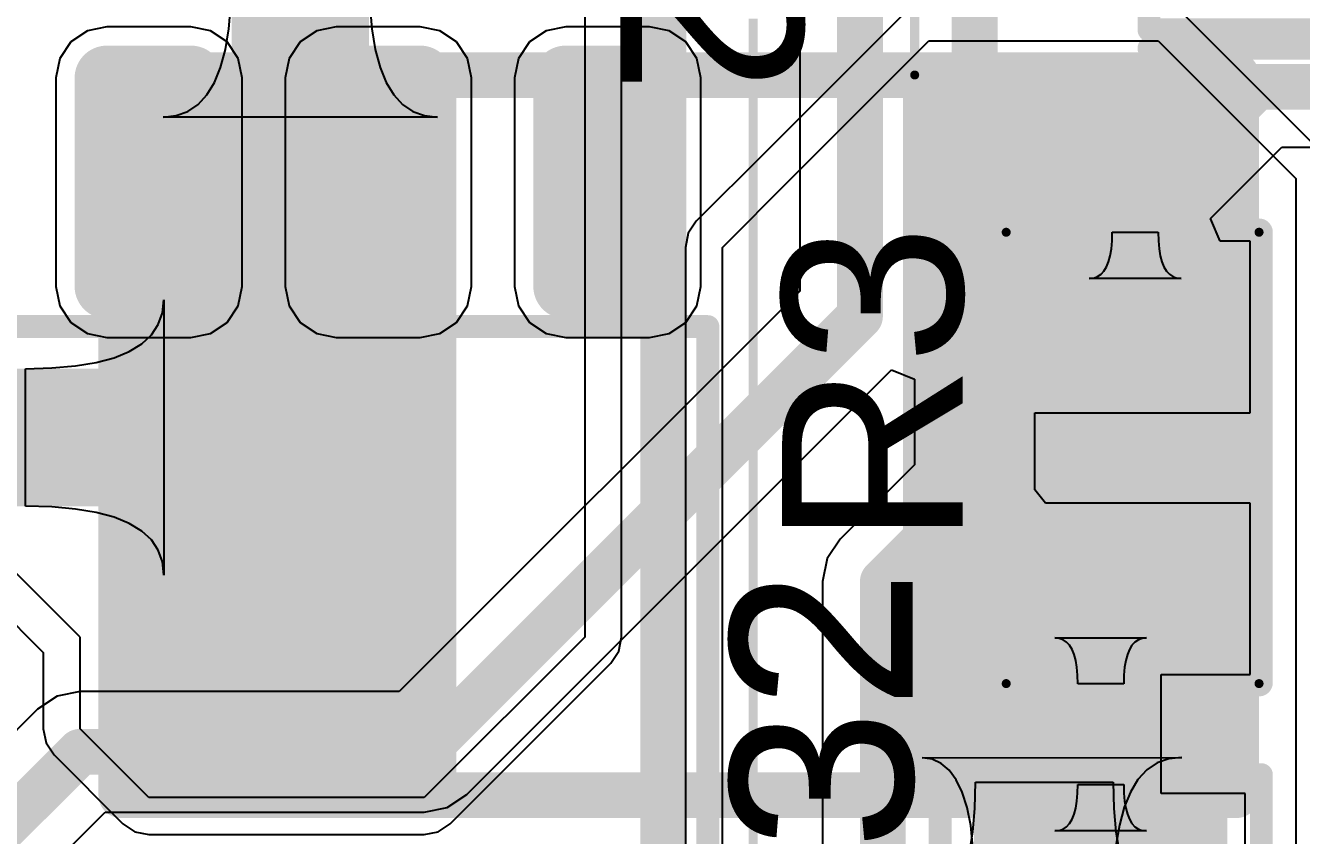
# Model space of a CAD drawing. Header units: inches. Extents: x 1.37 to 4.6, y 1.74 to 5.29.
# Drawn here: x 3.9881 to 4.2662, y 4.4117 to 4.5884 of the extents above; entities that cross this region are included whole.
import ezdxf

# ---------------------------------------------------------------- set-up
doc = ezdxf.new("R2010")
doc.units = ezdxf.units.IN
doc.header["$MEASUREMENT"] = 0
for name, color, linetype in [('BottomLayer', 5, 'Continuous'), ('BottomOverlay', 54, 'Continuous'), ('BottomPaste', 16, 'Continuous'), ('BottomSolder', 6, 'Continuous'), ('Mechanical13', 56, 'Continuous'), ('Mechanical15', 56, 'Continuous'), ('TopLayer', 1, 'Continuous'), ('TopOverlay', 2, 'Continuous'), ('TopPaste', 8, 'Continuous'), ('TopSolder', 216, 'Continuous')]:
    doc.layers.add(name, color=color, linetype=linetype)
doc.styles.add('Arial', font='', dxfattribs={"height": 0.2})
doc.styles.get('Arial').set_extended_font_data('Arial')

# ---------------------------------------------------------------- blocks, each defined once
blk = doc.blocks.new('SOT95P280X145_6N_24')
at = {"layer": 'TopLayer'}
h = blk.add_hatch(color=1, dxfattribs=at)
edge = h.paths.add_edge_path()
edge.add_arc((-0.07032, 0.04611), 0.0029, 90, 180)
edge.add_line((-0.07323, 0.04611), (-0.07323, 0.02869))
edge.add_arc((-0.07032, 0.02869), 0.0029, 180, 270)
edge.add_line((-0.07032, 0.02579), (-0.02849, 0.02579))
edge.add_arc((-0.02849, 0.02869), 0.0029, 270, 360)
edge.add_line((-0.02559, 0.02869), (-0.02559, 0.04611))
edge.add_arc((-0.02849, 0.04611), 0.0029, 0, 90)
edge.add_line((-0.02849, 0.04902), (-0.07032, 0.04902))
h = blk.add_hatch(color=1, dxfattribs=at)
edge = h.paths.add_edge_path()
edge.add_arc((0.02849, 0.04611), 0.0029, 90, 180)
edge.add_line((0.02559, 0.04611), (0.02559, 0.02869))
edge.add_arc((0.02849, 0.02869), 0.0029, 180, 270)
edge.add_line((0.02849, 0.02579), (0.07032, 0.02579))
edge.add_arc((0.07032, 0.02869), 0.0029, 270, 360)
edge.add_line((0.07323, 0.02869), (0.07323, 0.04611))
edge.add_arc((0.07032, 0.04611), 0.0029, 0, 90)
edge.add_line((0.07032, 0.04902), (0.02849, 0.04902))
h = blk.add_hatch(color=1, dxfattribs=at)
edge = h.paths.add_edge_path()
edge.add_arc((-0.07032, 0.00871), 0.0029, 90, 180)
edge.add_line((-0.07323, 0.00871), (-0.07323, -0.00871))
edge.add_arc((-0.07032, -0.00871), 0.0029, 180, 270)
edge.add_line((-0.07032, -0.01161), (-0.02849, -0.01161))
edge.add_arc((-0.02849, -0.00871), 0.0029, 270, 360)
edge.add_line((-0.02559, -0.00871), (-0.02559, 0.00871))
edge.add_arc((-0.02849, 0.00871), 0.0029, 0, 90)
edge.add_line((-0.02849, 0.01161), (-0.07032, 0.01161))
h = blk.add_hatch(color=1, dxfattribs=at)
edge = h.paths.add_edge_path()
edge.add_arc((0.02849, 0.00871), 0.0029, 90, 180)
edge.add_line((0.02559, 0.00871), (0.02559, -0.00871))
edge.add_arc((0.02849, -0.00871), 0.0029, 180, 270)
edge.add_line((0.02849, -0.01161), (0.07032, -0.01161))
edge.add_arc((0.07032, -0.00871), 0.0029, 270, 360)
edge.add_line((0.07323, -0.00871), (0.07323, 0.00871))
edge.add_arc((0.07032, 0.00871), 0.0029, 0, 90)
edge.add_line((0.07032, 0.01161), (0.02849, 0.01161))
h = blk.add_hatch(color=1, dxfattribs=at)
edge = h.paths.add_edge_path()
edge.add_arc((-0.07032, -0.02869), 0.0029, 90, 180)
edge.add_line((-0.07323, -0.02869), (-0.07323, -0.04611))
edge.add_arc((-0.07032, -0.04611), 0.0029, 180, 270)
edge.add_line((-0.07032, -0.04902), (-0.02849, -0.04902))
edge.add_arc((-0.02849, -0.04611), 0.0029, 270, 360)
edge.add_line((-0.02559, -0.04611), (-0.02559, -0.02869))
edge.add_arc((-0.02849, -0.02869), 0.0029, 0, 90)
edge.add_line((-0.02849, -0.02579), (-0.07032, -0.02579))
h = blk.add_hatch(color=1, dxfattribs=at)
edge = h.paths.add_edge_path()
edge.add_arc((0.02849, -0.02869), 0.0029, 90, 180)
edge.add_line((0.02559, -0.02869), (0.02559, -0.04611))
edge.add_arc((0.02849, -0.04611), 0.0029, 180, 270)
edge.add_line((0.02849, -0.04902), (0.07032, -0.04902))
edge.add_arc((0.07032, -0.04611), 0.0029, 270, 360)
edge.add_line((0.07323, -0.04611), (0.07323, -0.02869))
edge.add_arc((0.07032, -0.02869), 0.0029, 0, 90)
edge.add_line((0.07032, -0.02579), (0.02849, -0.02579))
at = {"layer": 'TopPaste'}
h = blk.add_hatch(color=8, dxfattribs=at)
edge = h.paths.add_edge_path()
edge.add_arc((-0.07032, 0.04611), 0.0029, 90, 180)
edge.add_line((-0.07323, 0.04611), (-0.07323, 0.02869))
edge.add_arc((-0.07032, 0.02869), 0.0029, 180, 270)
edge.add_line((-0.07032, 0.02579), (-0.02849, 0.02579))
edge.add_arc((-0.02849, 0.02869), 0.0029, 270, 360)
edge.add_line((-0.02559, 0.02869), (-0.02559, 0.04611))
edge.add_arc((-0.02849, 0.04611), 0.0029, 0, 90)
edge.add_line((-0.02849, 0.04902), (-0.07032, 0.04902))
h = blk.add_hatch(color=8, dxfattribs=at)
edge = h.paths.add_edge_path()
edge.add_arc((0.02849, 0.04611), 0.0029, 90, 180)
edge.add_line((0.02559, 0.04611), (0.02559, 0.02869))
edge.add_arc((0.02849, 0.02869), 0.0029, 180, 270)
edge.add_line((0.02849, 0.02579), (0.07032, 0.02579))
edge.add_arc((0.07032, 0.02869), 0.0029, 270, 360)
edge.add_line((0.07323, 0.02869), (0.07323, 0.04611))
edge.add_arc((0.07032, 0.04611), 0.0029, 0, 90)
edge.add_line((0.07032, 0.04902), (0.02849, 0.04902))
h = blk.add_hatch(color=8, dxfattribs=at)
edge = h.paths.add_edge_path()
edge.add_arc((-0.07032, 0.00871), 0.0029, 90, 180)
edge.add_line((-0.07323, 0.00871), (-0.07323, -0.00871))
edge.add_arc((-0.07032, -0.00871), 0.0029, 180, 270)
edge.add_line((-0.07032, -0.01161), (-0.02849, -0.01161))
edge.add_arc((-0.02849, -0.00871), 0.0029, 270, 360)
edge.add_line((-0.02559, -0.00871), (-0.02559, 0.00871))
edge.add_arc((-0.02849, 0.00871), 0.0029, 0, 90)
edge.add_line((-0.02849, 0.01161), (-0.07032, 0.01161))
h = blk.add_hatch(color=8, dxfattribs=at)
edge = h.paths.add_edge_path()
edge.add_arc((0.02849, 0.00871), 0.0029, 90, 180)
edge.add_line((0.02559, 0.00871), (0.02559, -0.00871))
edge.add_arc((0.02849, -0.00871), 0.0029, 180, 270)
edge.add_line((0.02849, -0.01161), (0.07032, -0.01161))
edge.add_arc((0.07032, -0.00871), 0.0029, 270, 360)
edge.add_line((0.07323, -0.00871), (0.07323, 0.00871))
edge.add_arc((0.07032, 0.00871), 0.0029, 0, 90)
edge.add_line((0.07032, 0.01161), (0.02849, 0.01161))
h = blk.add_hatch(color=8, dxfattribs=at)
edge = h.paths.add_edge_path()
edge.add_arc((-0.07032, -0.02869), 0.0029, 90, 180)
edge.add_line((-0.07323, -0.02869), (-0.07323, -0.04611))
edge.add_arc((-0.07032, -0.04611), 0.0029, 180, 270)
edge.add_line((-0.07032, -0.04902), (-0.02849, -0.04902))
edge.add_arc((-0.02849, -0.04611), 0.0029, 270, 360)
edge.add_line((-0.02559, -0.04611), (-0.02559, -0.02869))
edge.add_arc((-0.02849, -0.02869), 0.0029, 0, 90)
edge.add_line((-0.02849, -0.02579), (-0.07032, -0.02579))
h = blk.add_hatch(color=8, dxfattribs=at)
edge = h.paths.add_edge_path()
edge.add_arc((0.02849, -0.02869), 0.0029, 90, 180)
edge.add_line((0.02559, -0.02869), (0.02559, -0.04611))
edge.add_arc((0.02849, -0.04611), 0.0029, 180, 270)
edge.add_line((0.02849, -0.04902), (0.07032, -0.04902))
edge.add_arc((0.07032, -0.04611), 0.0029, 270, 360)
edge.add_line((0.07323, -0.04611), (0.07323, -0.02869))
edge.add_arc((0.07032, -0.02869), 0.0029, 0, 90)
edge.add_line((0.07032, -0.02579), (0.02849, -0.02579))
at = {"layer": 'TopSolder'}
h = blk.add_hatch(color=216, dxfattribs=at)
edge = h.paths.add_edge_path()
edge.add_arc((-0.07032, 0.04611), 0.0069, 90, 180)
edge.add_line((-0.07723, 0.04611), (-0.07723, 0.02869))
edge.add_arc((-0.07032, 0.02869), 0.0069, 180, 270)
edge.add_line((-0.07032, 0.02179), (-0.02849, 0.02179))
edge.add_arc((-0.02849, 0.02869), 0.0069, 270, 360)
edge.add_line((-0.02159, 0.02869), (-0.02159, 0.04611))
edge.add_arc((-0.02849, 0.04611), 0.0069, 0, 90)
edge.add_line((-0.02849, 0.05302), (-0.07032, 0.05302))
h = blk.add_hatch(color=216, dxfattribs=at)
edge = h.paths.add_edge_path()
edge.add_arc((0.02849, 0.04611), 0.0069, 90, 180)
edge.add_line((0.02159, 0.04611), (0.02159, 0.02869))
edge.add_arc((0.02849, 0.02869), 0.0069, 180, 270)
edge.add_line((0.02849, 0.02179), (0.07032, 0.02179))
edge.add_arc((0.07032, 0.02869), 0.0069, 270, 360)
edge.add_line((0.07723, 0.02869), (0.07723, 0.04611))
edge.add_arc((0.07032, 0.04611), 0.0069, 0, 90)
edge.add_line((0.07032, 0.05302), (0.02849, 0.05302))
h = blk.add_hatch(color=216, dxfattribs=at)
edge = h.paths.add_edge_path()
edge.add_arc((-0.07032, 0.00871), 0.0069, 90, 180)
edge.add_line((-0.07723, 0.00871), (-0.07723, -0.00871))
edge.add_arc((-0.07032, -0.00871), 0.0069, 180, 270)
edge.add_line((-0.07032, -0.01561), (-0.02849, -0.01561))
edge.add_arc((-0.02849, -0.00871), 0.0069, 270, 360)
edge.add_line((-0.02159, -0.00871), (-0.02159, 0.00871))
edge.add_arc((-0.02849, 0.00871), 0.0069, 0, 90)
edge.add_line((-0.02849, 0.01561), (-0.07032, 0.01561))
h = blk.add_hatch(color=216, dxfattribs=at)
edge = h.paths.add_edge_path()
edge.add_arc((0.02849, 0.00871), 0.0069, 90, 180)
edge.add_line((0.02159, 0.00871), (0.02159, -0.00871))
edge.add_arc((0.02849, -0.00871), 0.0069, 180, 270)
edge.add_line((0.02849, -0.01561), (0.07032, -0.01561))
edge.add_arc((0.07032, -0.00871), 0.0069, 270, 360)
edge.add_line((0.07723, -0.00871), (0.07723, 0.00871))
edge.add_arc((0.07032, 0.00871), 0.0069, 0, 90)
edge.add_line((0.07032, 0.01561), (0.02849, 0.01561))
h = blk.add_hatch(color=216, dxfattribs=at)
edge = h.paths.add_edge_path()
edge.add_arc((-0.07032, -0.02869), 0.0069, 90, 180)
edge.add_line((-0.07723, -0.02869), (-0.07723, -0.04611))
edge.add_arc((-0.07032, -0.04611), 0.0069, 180, 270)
edge.add_line((-0.07032, -0.05302), (-0.02849, -0.05302))
edge.add_arc((-0.02849, -0.04611), 0.0069, 270, 360)
edge.add_line((-0.02159, -0.04611), (-0.02159, -0.02869))
edge.add_arc((-0.02849, -0.02869), 0.0069, 0, 90)
edge.add_line((-0.02849, -0.02179), (-0.07032, -0.02179))
h = blk.add_hatch(color=216, dxfattribs=at)
edge = h.paths.add_edge_path()
edge.add_arc((0.02849, -0.02869), 0.0069, 90, 180)
edge.add_line((0.02159, -0.02869), (0.02159, -0.04611))
edge.add_arc((0.02849, -0.04611), 0.0069, 180, 270)
edge.add_line((0.02849, -0.05302), (0.07032, -0.05302))
edge.add_arc((0.07032, -0.04611), 0.0069, 270, 360)
edge.add_line((0.07723, -0.04611), (0.07723, -0.02869))
edge.add_arc((0.07032, -0.02869), 0.0069, 0, 90)
edge.add_line((0.07032, -0.02179), (0.02849, -0.02179))
at = {"layer": 'Mechanical13', "const_width": 0.005}
for points in [[(-0.03199, 0.05758), (0.03199, 0.05758)], [(-0.03199, -0.05758), (-0.03199, 0.05758)], [(0.03199, -0.05758), (0.03199, 0.05758)], [(-0.03199, -0.05758), (0.03199, -0.05758)]]:
    blk.add_lwpolyline(points, dxfattribs=at)
at = {"layer": 'Mechanical13'}
for points, const_width in [([(-0.03324, 0.05758, 1), (-0.03074, 0.05758, 1)], 0.0025), ([(-0.03324, 0.05758, 1), (-0.03074, 0.05758, 1)], 0.0025), ([(0.03074, 0.05758, 1), (0.03324, 0.05758, 1)], 0.0025), ([(0.03074, 0.05758, 1), (0.03324, 0.05758, 1)], 0.0025), ([(-0.09665, 0.0372, 1), (-0.10453, 0.0372, 1)], 0.00787), ([(-0.1065, 0.0372, 1), (-0.10256, 0.0372, 1)], 0.00394), ([(-0.09862, 0.0372, 1), (-0.09469, 0.0372, 1)], 0.00394), ([(-0.03324, -0.05758, 1), (-0.03074, -0.05758, 1)], 0.0025), ([(-0.03324, -0.05758, 1), (-0.03074, -0.05758, 1)], 0.0025), ([(0.03074, -0.05758, 1), (0.03324, -0.05758, 1)], 0.0025), ([(0.03074, -0.05758, 1), (0.03324, -0.05758, 1)], 0.0025)]:
    blk.add_lwpolyline(points, format="xyb", close=True, dxfattribs=dict(at, const_width=const_width))
at = {"layer": 'Mechanical15', "const_width": 0.00197}
for points in [[(-0.08307, -0.06742), (-0.08307, 0.06742)], [(-0.08307, 0.06742), (0.08307, 0.06742)], [(0.08307, -0.06742), (0.08307, 0.06742)], [(-0.08307, -0.06742), (0.08307, -0.06742)]]:
    blk.add_lwpolyline(points, dxfattribs=at)
at = {"layer": 'Mechanical15', "const_width": 0.000984}
for points in [[(-0.08356, 0.06742, 1), (-0.08258, 0.06742, 1)], [(-0.08356, 0.06742, 1), (-0.08258, 0.06742, 1)], [(0.08258, 0.06742, 1), (0.08356, 0.06742, 1)], [(0.08258, 0.06742, 1), (0.08356, 0.06742, 1)], [(-0.08356, -0.06742, 1), (-0.08258, -0.06742, 1)], [(-0.08356, -0.06742, 1), (-0.08258, -0.06742, 1)], [(0.08258, -0.06742, 1), (0.08356, -0.06742, 1)], [(0.08258, -0.06742, 1), (0.08356, -0.06742, 1)]]:
    blk.add_lwpolyline(points, format="xyb", close=True, dxfattribs=at)
at = {"layer": 'TopOverlay', "const_width": 0.005}
for points in [[(-0.03199, 0.06161), (0.03199, 0.06161)], [(-0.03199, -0.06161), (0.03199, -0.06161)]]:
    blk.add_lwpolyline(points, dxfattribs=at)
at = {"layer": 'TopOverlay'}
for points, const_width in [([(-0.03324, 0.06161, 1), (-0.03074, 0.06161, 1)], 0.0025), ([(0.03074, 0.06161, 1), (0.03324, 0.06161, 1)], 0.0025), ([(-0.09665, 0.0372, 1), (-0.10453, 0.0372, 1)], 0.00787), ([(-0.1065, 0.0372, 1), (-0.10256, 0.0372, 1)], 0.00394), ([(-0.09862, 0.0372, 1), (-0.09469, 0.0372, 1)], 0.00394), ([(-0.03324, -0.06161, 1), (-0.03074, -0.06161, 1)], 0.0025), ([(0.03074, -0.06161, 1), (0.03324, -0.06161, 1)], 0.0025)]:
    blk.add_lwpolyline(points, format="xyb", close=True, dxfattribs=dict(at, const_width=const_width))
blk = doc.blocks.new('SOIC127P600X180_16N_25')
at = {"layer": 'TopLayer'}
h = blk.add_hatch(color=1, dxfattribs=at)
edge = h.paths.add_edge_path()
edge.add_arc((0.08553, -0.06585), 0.00305, 90, 180)
edge.add_line((0.08248, -0.06585), (0.08248, -0.08415))
edge.add_arc((0.08553, -0.08415), 0.00305, 180, 270)
edge.add_line((0.08553, -0.0872), (0.131, -0.0872))
edge.add_arc((0.131, -0.08415), 0.00305, 270, 360)
edge.add_line((0.13406, -0.08415), (0.13406, -0.06585))
edge.add_arc((0.131, -0.06585), 0.00305, 0, 90)
edge.add_line((0.131, -0.0628), (0.08553, -0.0628))
h = blk.add_hatch(color=1, dxfattribs=at)
edge = h.paths.add_edge_path()
edge.add_arc((0.08553, -0.11585), 0.00305, 90, 180)
edge.add_line((0.08248, -0.11585), (0.08248, -0.13415))
edge.add_arc((0.08553, -0.13415), 0.00305, 180, 270)
edge.add_line((0.08553, -0.1372), (0.131, -0.1372))
edge.add_arc((0.131, -0.13415), 0.00305, 270, 360)
edge.add_line((0.13406, -0.13415), (0.13406, -0.11585))
edge.add_arc((0.131, -0.11585), 0.00305, 0, 90)
edge.add_line((0.131, -0.1128), (0.08553, -0.1128))
h = blk.add_hatch(color=1, dxfattribs=at)
edge = h.paths.add_edge_path()
edge.add_arc((0.08553, -0.16585), 0.00305, 90, 180)
edge.add_line((0.08248, -0.16585), (0.08248, -0.18415))
edge.add_arc((0.08553, -0.18415), 0.00305, 180, 270)
edge.add_line((0.08553, -0.1872), (0.131, -0.1872))
edge.add_arc((0.131, -0.18415), 0.00305, 270, 360)
edge.add_line((0.13406, -0.18415), (0.13406, -0.16585))
edge.add_arc((0.131, -0.16585), 0.00305, 0, 90)
edge.add_line((0.131, -0.1628), (0.08553, -0.1628))
at = {"layer": 'TopPaste'}
h = blk.add_hatch(color=8, dxfattribs=at)
edge = h.paths.add_edge_path()
edge.add_arc((0.08553, -0.06585), 0.00305, 90, 180)
edge.add_line((0.08248, -0.06585), (0.08248, -0.08415))
edge.add_arc((0.08553, -0.08415), 0.00305, 180, 270)
edge.add_line((0.08553, -0.0872), (0.131, -0.0872))
edge.add_arc((0.131, -0.08415), 0.00305, 270, 360)
edge.add_line((0.13406, -0.08415), (0.13406, -0.06585))
edge.add_arc((0.131, -0.06585), 0.00305, 0, 90)
edge.add_line((0.131, -0.0628), (0.08553, -0.0628))
h = blk.add_hatch(color=8, dxfattribs=at)
edge = h.paths.add_edge_path()
edge.add_arc((0.08553, -0.11585), 0.00305, 90, 180)
edge.add_line((0.08248, -0.11585), (0.08248, -0.13415))
edge.add_arc((0.08553, -0.13415), 0.00305, 180, 270)
edge.add_line((0.08553, -0.1372), (0.131, -0.1372))
edge.add_arc((0.131, -0.13415), 0.00305, 270, 360)
edge.add_line((0.13406, -0.13415), (0.13406, -0.11585))
edge.add_arc((0.131, -0.11585), 0.00305, 0, 90)
edge.add_line((0.131, -0.1128), (0.08553, -0.1128))
h = blk.add_hatch(color=8, dxfattribs=at)
edge = h.paths.add_edge_path()
edge.add_arc((0.08553, -0.16585), 0.00305, 90, 180)
edge.add_line((0.08248, -0.16585), (0.08248, -0.18415))
edge.add_arc((0.08553, -0.18415), 0.00305, 180, 270)
edge.add_line((0.08553, -0.1872), (0.131, -0.1872))
edge.add_arc((0.131, -0.18415), 0.00305, 270, 360)
edge.add_line((0.13406, -0.18415), (0.13406, -0.16585))
edge.add_arc((0.131, -0.16585), 0.00305, 0, 90)
edge.add_line((0.131, -0.1628), (0.08553, -0.1628))
at = {"layer": 'TopSolder'}
h = blk.add_hatch(color=216, dxfattribs=at)
edge = h.paths.add_edge_path()
edge.add_arc((0.08553, -0.06585), 0.00705, 90, 180)
edge.add_line((0.07848, -0.06585), (0.07848, -0.08415))
edge.add_arc((0.08553, -0.08415), 0.00705, 180, 270)
edge.add_line((0.08553, -0.0912), (0.131, -0.0912))
edge.add_arc((0.131, -0.08415), 0.00705, 270, 360)
edge.add_line((0.13806, -0.08415), (0.13806, -0.06585))
edge.add_arc((0.131, -0.06585), 0.00705, 0, 90)
edge.add_line((0.131, -0.0588), (0.08553, -0.0588))
h = blk.add_hatch(color=216, dxfattribs=at)
edge = h.paths.add_edge_path()
edge.add_arc((0.08553, -0.11585), 0.00705, 90, 180)
edge.add_line((0.07848, -0.11585), (0.07848, -0.13415))
edge.add_arc((0.08553, -0.13415), 0.00705, 180, 270)
edge.add_line((0.08553, -0.1412), (0.131, -0.1412))
edge.add_arc((0.131, -0.13415), 0.00705, 270, 360)
edge.add_line((0.13806, -0.13415), (0.13806, -0.11585))
edge.add_arc((0.131, -0.11585), 0.00705, 0, 90)
edge.add_line((0.131, -0.1088), (0.08553, -0.1088))
h = blk.add_hatch(color=216, dxfattribs=at)
edge = h.paths.add_edge_path()
edge.add_arc((0.08553, -0.16585), 0.00705, 90, 180)
edge.add_line((0.07848, -0.16585), (0.07848, -0.18415))
edge.add_arc((0.08553, -0.18415), 0.00705, 180, 270)
edge.add_line((0.08553, -0.1912), (0.131, -0.1912))
edge.add_arc((0.131, -0.18415), 0.00705, 270, 360)
edge.add_line((0.13806, -0.18415), (0.13806, -0.16585))
edge.add_arc((0.131, -0.16585), 0.00705, 0, 90)
edge.add_line((0.131, -0.1588), (0.08553, -0.1588))
at = {"layer": 'Mechanical13', "const_width": 0.005}
for points in [[(0.07677, 0.19685), (0.07677, -0.19685)], [(-0.07677, -0.19685), (0.07677, -0.19685)]]:
    blk.add_lwpolyline(points, dxfattribs=at)
at = {"layer": 'Mechanical13', "const_width": 0.0025}
blk.add_lwpolyline([(0.07552, -0.19685, 1), (0.07802, -0.19685, 1)], format="xyb", close=True, dxfattribs=at)
blk.add_lwpolyline([(0.07552, -0.19685, 1), (0.07802, -0.19685, 1)], format="xyb", close=True, dxfattribs=at)
at = {"layer": 'Mechanical15', "const_width": 0.00197}
blk.add_lwpolyline([(-0.1439, -0.20669), (0.1439, -0.20669)], dxfattribs=at)
at = {"layer": 'TopOverlay', "const_width": 0.005}
blk.add_lwpolyline([(-0.06988, -0.19685), (0.06988, -0.19685)], dxfattribs=at)
blk.add_lwpolyline([(-0.06988, -0.19685), (0.06988, -0.19685)], dxfattribs=at)
at = {"layer": 'TopOverlay', "const_width": 0.0025}
blk.add_lwpolyline([(0.06863, -0.19685, 1), (0.07113, -0.19685, 1)], format="xyb", close=True, dxfattribs=at)
blk.add_lwpolyline([(0.06863, -0.19685, 1), (0.07113, -0.19685, 1)], format="xyb", close=True, dxfattribs=at)
blk = doc.blocks.new('_________0603_115')
at = {"layer": 'TopLayer'}
for points in [[(-0.03937, -0.01772), (-0.03937, 0.01772), (-0.01772, 0.01772), (-0.01772, -0.01772)], [(0.01772, -0.01772), (0.01772, 0.01772), (0.03937, 0.01772), (0.03937, -0.01772)]]:
    blk.add_hatch(color=1, dxfattribs=at).paths.add_polyline_path(points)
at = {"layer": 'TopPaste'}
for points in [[(-0.03937, -0.01772), (-0.03937, 0.01772), (-0.01772, 0.01772), (-0.01772, -0.01772)], [(0.01772, -0.01772), (0.01772, 0.01772), (0.03937, 0.01772), (0.03937, -0.01772)]]:
    blk.add_hatch(color=8, dxfattribs=at).paths.add_polyline_path(points)
at = {"layer": 'TopSolder'}
for points in [[(-0.04337, -0.02172), (-0.04337, 0.02172), (-0.01372, 0.02172), (-0.01372, -0.02172)], [(0.01372, -0.02172), (0.01372, 0.02172), (0.04337, 0.02172), (0.04337, -0.02172)]]:
    blk.add_hatch(color=216, dxfattribs=at).paths.add_polyline_path(points)
at = {"layer": 'Mechanical13', "const_width": 0.00394}
for points in [[(0.0315, 0.01772), (-0.0315, 0.01772)], [(-0.0315, -0.01772), (-0.0315, 0.01772)], [(0.0315, -0.01772), (0.0315, 0.01772)], [(0.0315, -0.01772), (-0.0315, -0.01772)]]:
    blk.add_lwpolyline(points, dxfattribs=at)
at = {"layer": 'Mechanical13', "const_width": 0.00197}
for points in [[(-0.03248, 0.01772, 1), (-0.03051, 0.01772, 1)], [(-0.03248, 0.01772, 1), (-0.03051, 0.01772, 1)], [(0.03051, 0.01772, 1), (0.03248, 0.01772, 1)], [(0.03051, 0.01772, 1), (0.03248, 0.01772, 1)], [(-0.03248, -0.01772, 1), (-0.03051, -0.01772, 1)], [(-0.03248, -0.01772, 1), (-0.03051, -0.01772, 1)], [(0.03051, -0.01772, 1), (0.03248, -0.01772, 1)], [(0.03051, -0.01772, 1), (0.03248, -0.01772, 1)]]:
    blk.add_lwpolyline(points, format="xyb", close=True, dxfattribs=at)
at = {"layer": 'Mechanical15'}
for points, const_width in [([(0.04921, 0.02756), (-0.04921, 0.02756)], 0.00197), ([(-0.04921, -0.02756), (-0.04921, 0.02756)], 0.00197), ([(0.04921, -0.02756), (0.04921, 0.02756)], 0.00197), ([(0, -0.01772), (0, 0.01772)], 0.00394), ([(0.01772, 0), (-0.01772, 0)], 0.00394), ([(0.04921, -0.02756), (-0.04921, -0.02756)], 0.00197)]:
    blk.add_lwpolyline(points, dxfattribs=dict(at, const_width=const_width))
for points, const_width in [([(-0.0497, 0.02756, 1), (-0.04872, 0.02756, 1)], 0.000984), ([(-0.0497, 0.02756, 1), (-0.04872, 0.02756, 1)], 0.000984), ([(0.04872, 0.02756, 1), (0.0497, 0.02756, 1)], 0.000984), ([(0.04872, 0.02756, 1), (0.0497, 0.02756, 1)], 0.000984), ([(-0.00098, 0.01772, 1), (0.00098, 0.01772, 1)], 0.00197), ([(-0.0187, 0, 1), (-0.01673, 0, 1)], 0.00197), ([(0.01673, 0, 1), (0.0187, 0, 1)], 0.00197), ([(-0.00098, -0.01772, 1), (0.00098, -0.01772, 1)], 0.00197), ([(-0.0497, -0.02756, 1), (-0.04872, -0.02756, 1)], 0.000984), ([(-0.0497, -0.02756, 1), (-0.04872, -0.02756, 1)], 0.000984), ([(0.04872, -0.02756, 1), (0.0497, -0.02756, 1)], 0.000984), ([(0.04872, -0.02756, 1), (0.0497, -0.02756, 1)], 0.000984)]:
    blk.add_lwpolyline(points, format="xyb", close=True, dxfattribs=dict(at, const_width=const_width))
at = {"layer": 'TopOverlay', "const_width": 0.006}
for points in [[(0.049, 0.02756), (-0.04921, 0.02756)], [(-0.04921, -0.027), (-0.04921, 0.02756)], [(0.049, -0.027), (0.049, 0.02756)], [(0.049, -0.027), (-0.04921, -0.027)]]:
    blk.add_lwpolyline(points, dxfattribs=at)
at = {"layer": 'TopOverlay', "const_width": 0.003}
for points in [[(-0.05071, 0.02756, 1), (-0.04771, 0.02756, 1)], [(-0.05071, 0.02756, 1), (-0.04771, 0.02756, 1)], [(0.0475, 0.02756, 1), (0.0505, 0.02756, 1)], [(0.0475, 0.02756, 1), (0.0505, 0.02756, 1)], [(-0.05071, -0.027, 1), (-0.04771, -0.027, 1)], [(-0.05071, -0.027, 1), (-0.04771, -0.027, 1)], [(0.0475, -0.027, 1), (0.0505, -0.027, 1)], [(0.0475, -0.027, 1), (0.0505, -0.027, 1)]]:
    blk.add_lwpolyline(points, format="xyb", close=True, dxfattribs=at)
blk = doc.blocks.new('F____SMD_1812_B_142')
at = {"layer": 'BottomLayer'}
for points in [[(-0.05341, 0.07), (-0.05341, -0.07), (-0.11341, -0.07), (-0.11341, 0.07)], [(0.112, 0.07), (0.112, -0.07), (0.052, -0.07), (0.052, 0.07)]]:
    blk.add_hatch(color=5, dxfattribs=at).paths.add_polyline_path(points)
at = {"layer": 'BottomPaste'}
for points in [[(-0.05341, 0.07), (-0.05341, -0.07), (-0.11341, -0.07), (-0.11341, 0.07)], [(0.112, 0.07), (0.112, -0.07), (0.052, -0.07), (0.052, 0.07)]]:
    blk.add_hatch(color=16, dxfattribs=at).paths.add_polyline_path(points)
at = {"layer": 'BottomSolder'}
for points in [[(-0.04941, 0.074), (-0.04941, -0.074), (-0.11741, -0.074), (-0.11741, 0.074)], [(0.116, 0.074), (0.116, -0.074), (0.048, -0.074), (0.048, 0.074)]]:
    blk.add_hatch(color=6, dxfattribs=at).paths.add_polyline_path(points)
at = {"layer": 'BottomOverlay', "const_width": 0.01}
for points in [[(0.121, 0.078), (-0.122, 0.078)], [(-0.122, 0.078), (-0.122, -0.079)], [(0.121, 0.078), (0.121, -0.079)], [(0.121, -0.079), (-0.122, -0.079)]]:
    blk.add_lwpolyline(points, dxfattribs=at)
at = {"layer": 'BottomOverlay', "const_width": 0.005}
for points in [[(-0.1245, 0.078, 1), (-0.1195, 0.078, 1)], [(-0.1245, 0.078, 1), (-0.1195, 0.078, 1)], [(0.1185, 0.078, 1), (0.1235, 0.078, 1)], [(0.1185, 0.078, 1), (0.1235, 0.078, 1)], [(-0.1245, -0.079, 1), (-0.1195, -0.079, 1)], [(-0.1245, -0.079, 1), (-0.1195, -0.079, 1)], [(0.1185, -0.079, 1), (0.1235, -0.079, 1)], [(0.1185, -0.079, 1), (0.1235, -0.079, 1)]]:
    blk.add_lwpolyline(points, format="xyb", close=True, dxfattribs=at)
blk = doc.blocks.new('LED_0805_B____147')
at = {"layer": 'TopLayer'}
for points in [[(-0.06299, -0.02362), (-0.06299, 0.02362), (-0.01969, 0.02362), (-0.01969, -0.02362)], [(0.01969, -0.02362), (0.01969, 0.02362), (0.06299, 0.02362), (0.06299, -0.02362)]]:
    blk.add_hatch(color=1, dxfattribs=at).paths.add_polyline_path(points)
at = {"layer": 'TopPaste'}
for points in [[(-0.06299, -0.02362), (-0.06299, 0.02362), (-0.01969, 0.02362), (-0.01969, -0.02362)], [(0.01969, -0.02362), (0.01969, 0.02362), (0.06299, 0.02362), (0.06299, -0.02362)]]:
    blk.add_hatch(color=8, dxfattribs=at).paths.add_polyline_path(points)
at = {"layer": 'TopSolder'}
for points in [[(-0.06699, -0.02762), (-0.06699, 0.02762), (-0.01569, 0.02762), (-0.01569, -0.02762)], [(0.01569, -0.02762), (0.01569, 0.02762), (0.06699, 0.02762), (0.06699, -0.02762)]]:
    blk.add_hatch(color=216, dxfattribs=at).paths.add_polyline_path(points)
at = {"layer": 'Mechanical13', "const_width": 0.00394}
for points in [[(0.04134, 0.02657), (-0.04134, 0.02657)], [(-0.04134, -0.02657), (-0.04134, 0.02657)], [(0.04134, -0.02657), (0.04134, 0.02657)], [(0.04134, -0.02657), (-0.04134, -0.02657)]]:
    blk.add_lwpolyline(points, dxfattribs=at)
at = {"layer": 'Mechanical13', "const_width": 0.00197}
for points in [[(-0.04232, 0.02657, 1), (-0.04035, 0.02657, 1)], [(-0.04232, 0.02657, 1), (-0.04035, 0.02657, 1)], [(0.04035, 0.02657, 1), (0.04232, 0.02657, 1)], [(0.04035, 0.02657, 1), (0.04232, 0.02657, 1)], [(-0.04232, -0.02657, 1), (-0.04035, -0.02657, 1)], [(-0.04232, -0.02657, 1), (-0.04035, -0.02657, 1)], [(0.04035, -0.02657, 1), (0.04232, -0.02657, 1)], [(0.04035, -0.02657, 1), (0.04232, -0.02657, 1)]]:
    blk.add_lwpolyline(points, format="xyb", close=True, dxfattribs=at)
at = {"layer": 'Mechanical15', "const_width": 0.00394}
for points in [[(0.08, 0.035), (-0.075, 0.035)], [(-0.075, -0.035), (-0.075, 0.035)], [(0.08, -0.035), (0.08, 0.035)], [(0, -0.01969), (0, 0.01969)], [(0.01969, 0), (-0.01969, 0)], [(0.08, -0.035), (-0.075, -0.035)]]:
    blk.add_lwpolyline(points, dxfattribs=at)
at = {"layer": 'Mechanical15', "const_width": 0.00197}
for points in [[(-0.07598, 0.035, 1), (-0.07402, 0.035, 1)], [(-0.07598, 0.035, 1), (-0.07402, 0.035, 1)], [(0.07902, 0.035, 1), (0.08098, 0.035, 1)], [(0.07902, 0.035, 1), (0.08098, 0.035, 1)], [(-0.00098, 0.01969, 1), (0.00098, 0.01969, 1)], [(-0.02067, 0, 1), (-0.0187, 0, 1)], [(0.0187, 0, 1), (0.02067, 0, 1)], [(-0.00098, -0.01969, 1), (0.00098, -0.01969, 1)], [(-0.07598, -0.035, 1), (-0.07402, -0.035, 1)], [(-0.07598, -0.035, 1), (-0.07402, -0.035, 1)], [(0.07902, -0.035, 1), (0.08098, -0.035, 1)], [(0.07902, -0.035, 1), (0.08098, -0.035, 1)]]:
    blk.add_lwpolyline(points, format="xyb", close=True, dxfattribs=at)
at = {"layer": 'TopOverlay', "const_width": 0.005}
for points in [[(-0.075, -0.035), (-0.075, 0.035)], [(-0.02, 0.035), (-0.075, 0.035)], [(0.07, 0.035), (0.02, 0.035)], [(0.08, 0.025), (0.07, 0.035)], [(0.08, -0.025), (0.08, 0.025)], [(0.07, -0.035), (0.08, -0.025)], [(-0.02, -0.035), (-0.075, -0.035)], [(0.07, -0.035), (0.02, -0.035)]]:
    blk.add_lwpolyline(points, dxfattribs=at)
at = {"layer": 'TopOverlay', "const_width": 0.0025}
for points in [[(-0.07625, 0.035, 1), (-0.07375, 0.035, 1)], [(-0.07625, 0.035, 1), (-0.07375, 0.035, 1)], [(-0.02125, 0.035, 1), (-0.01875, 0.035, 1)], [(0.01875, 0.035, 1), (0.02125, 0.035, 1)], [(0.06875, 0.035, 1), (0.07125, 0.035, 1)], [(0.06875, 0.035, 1), (0.07125, 0.035, 1)], [(0.07875, 0.025, 1), (0.08125, 0.025, 1)], [(0.07875, 0.025, 1), (0.08125, 0.025, 1)], [(0.07875, -0.025, 1), (0.08125, -0.025, 1)], [(0.07875, -0.025, 1), (0.08125, -0.025, 1)], [(-0.07625, -0.035, 1), (-0.07375, -0.035, 1)], [(-0.07625, -0.035, 1), (-0.07375, -0.035, 1)], [(-0.02125, -0.035, 1), (-0.01875, -0.035, 1)], [(0.01875, -0.035, 1), (0.02125, -0.035, 1)], [(0.06875, -0.035, 1), (0.07125, -0.035, 1)], [(0.06875, -0.035, 1), (0.07125, -0.035, 1)]]:
    blk.add_lwpolyline(points, format="xyb", close=True, dxfattribs=at)
at = {"layer": 'TopOverlay', "style": 'Arial'}
blk.add_text('STM32', height=0.03937, rotation=-180, dxfattribs=at).set_placement((0.05745, -0.04143))

msp = doc.modelspace()

# ---------------------------------------------------------------- linework, layer by layer
at = {"layer": 'BottomLayer'}
for p, q in [((4.11, 4.675), (4.11, 4.455)), ((4.11803, 4.455), (4.11803, 4.675)), ((4.0324, 4.58762), (4.03285, 4.59272)), ((4.06315, 4.59272), (4.0636, 4.58762)), ((4.17932, 4.59068), (4.14932, 4.56068)), ((4.27068, 4.56068), (4.24068, 4.59068)), ((4.03166, 4.58312), (4.0324, 4.58762)), ((4.0636, 4.58762), (4.06434, 4.58312)), ((4.155, 4.555), (4.185, 4.585)), ((4.185, 4.585), (4.235, 4.585)), ((4.235, 4.585), (4.265, 4.555)), ((4.03062, 4.57922), (4.03166, 4.58312)), ((4.06434, 4.58312), (4.06538, 4.57922)), ((4.02928, 4.57592), (4.03062, 4.57922)), ((4.06538, 4.57922), (4.06672, 4.57592)), ((4.02764, 4.57322), (4.02928, 4.57592)), ((4.06672, 4.57592), (4.06836, 4.57322)), ((4.02571, 4.57112), (4.02764, 4.57322)), ((4.06836, 4.57322), (4.07029, 4.57112)), ((4.02348, 4.56962), (4.02571, 4.57112)), ((4.07029, 4.57112), (4.07252, 4.56962)), ((4.01812, 4.56842), (4.02095, 4.56872)), ((4.07788, 4.56842), (4.01812, 4.56842)), ((4.02095, 4.56872), (4.02348, 4.56962)), ((4.07252, 4.56962), (4.07505, 4.56872)), ((4.07505, 4.56872), (4.07788, 4.56842)), ((4.14932, 4.56068), (4.13432, 4.54568)), ((4.14, 4.54), (4.155, 4.555)), ((4.265, 4.555), (4.265, 4.345)), ((4.13432, 4.54568), (4.13258, 4.54307)), ((4.13258, 4.54307), (4.13197, 4.54)), ((4.13197, 4.54), (4.13197, 4.25333)), ((4.14, 4.25), (4.14, 4.54)), ((4.01794, 4.52569), (4.01824, 4.52854)), ((4.01824, 4.52854), (4.01824, 4.46854)), ((4.01704, 4.52314), (4.01794, 4.52569)), ((4.01553, 4.52089), (4.01704, 4.52314)), ((4.01342, 4.51894), (4.01553, 4.52089)), ((4.0074, 4.51594), (4.01071, 4.51729)), ((4.01071, 4.51729), (4.01342, 4.51894)), ((3.99896, 4.51414), (4.00348, 4.51489)), ((4.00348, 4.51489), (4.0074, 4.51594)), ((3.98812, 4.51354), (3.99384, 4.51369)), ((3.98812, 4.48354), (3.98812, 4.51354)), ((3.99384, 4.51369), (3.99896, 4.51414)), ((4, 4.455), (3.97, 4.485)), ((3.99384, 4.48339), (3.98812, 4.48354)), ((3.99896, 4.48294), (3.99384, 4.48339)), ((4.00348, 4.48219), (3.99896, 4.48294)), ((4.0074, 4.48114), (4.00348, 4.48219)), ((4.01071, 4.47979), (4.0074, 4.48114)), ((4.01342, 4.47814), (4.01071, 4.47979)), ((4.01553, 4.47619), (4.01342, 4.47814)), ((4.01704, 4.47394), (4.01553, 4.47619)), ((3.96843, 4.47521), (3.99197, 4.45167)), ((4.01794, 4.47139), (4.01704, 4.47394)), ((4.01824, 4.46854), (4.01794, 4.47139)), ((4, 4.435), (4, 4.455)), ((4.11, 4.455), (4.075, 4.42)), ((4.11742, 4.45193), (4.11803, 4.455)), ((3.99197, 4.45167), (3.99197, 4.435)), ((4.11568, 4.44932), (4.11742, 4.45193)), ((4.08068, 4.41432), (4.11568, 4.44932)), ((3.99197, 4.435), (3.99258, 4.43193)), ((4.015, 4.42), (4, 4.435)), ((3.99258, 4.43193), (3.99432, 4.42932)), ((3.99432, 4.42932), (4.00932, 4.41432)), ((4.18353, 4.42866), (4.2402, 4.42878)), ((4.18575, 4.42836), (4.18353, 4.42866)), ((4.18773, 4.42746), (4.18575, 4.42836)), ((4.23735, 4.42847), (4.2348, 4.42756)), ((4.2402, 4.42878), (4.23735, 4.42847)), ((4.18948, 4.42596), (4.18773, 4.42746)), ((4.191, 4.42386), (4.18948, 4.42596)), ((4.23255, 4.42605), (4.2306, 4.42394)), ((4.2348, 4.42756), (4.23255, 4.42605)), ((4.19229, 4.42116), (4.191, 4.42386)), ((4.19505, 4.41763), (4.1952, 4.42336)), ((4.1952, 4.42336), (4.2252, 4.42336)), ((4.2252, 4.42336), (4.22535, 4.41763)), ((4.2306, 4.42394), (4.22895, 4.42123)), ((4.075, 4.42), (4.015, 4.42)), ((4.19334, 4.41786), (4.19229, 4.42116)), ((4.22895, 4.42123), (4.2276, 4.41792)), ((4.19415, 4.41396), (4.19334, 4.41786)), ((4.1946, 4.41251), (4.19505, 4.41763)), ((4.22535, 4.41763), (4.2258, 4.41251)), ((4.2276, 4.41792), (4.22655, 4.414)), ((4.00932, 4.41432), (4.01193, 4.41258)), ((4.07807, 4.41258), (4.08068, 4.41432)), ((4.08068, 4.41432), (4.08068, 4.41432)), ((4.01193, 4.41258), (4.015, 4.41197)), ((4.015, 4.41197), (4.075, 4.41197)), ((4.075, 4.41197), (4.07807, 4.41258)), ((4.075, 4.41197), (4.075, 4.41197)), ((4.19385, 4.408), (4.1946, 4.41251)), ((4.19509, 4.40436), (4.19415, 4.41396)), ((4.22655, 4.414), (4.2258, 4.40949)), ((4.2258, 4.41251), (4.22655, 4.408))]:
    msp.add_line(p, q, dxfattribs=at)
for points, const_width in [([(4.048, 4.49854), (4.048, 4.6518)], 0.03), ([(4.12713, 4.39303), (4.12713, 4.64713)], 0.01), ([(3.82354, 4.49854), (4.048, 4.49854)], 0.03), ([(4.2102, 4.49533), (4.21341, 4.49854)], 0.03), ([(4.2102, 4.36993), (4.2102, 4.49533)], 0.03)]:
    msp.add_lwpolyline(points, dxfattribs=dict(at, const_width=const_width))
at = {"layer": 'BottomLayer', "const_width": 0.015}
for points in [[(4.0405, 4.49854, 1), (4.0555, 4.49854, 1)], [(4.0405, 4.49854, 1), (4.0555, 4.49854, 1)], [(4.20591, 4.49854, 1), (4.22091, 4.49854, 1)], [(4.2027, 4.49533, 1), (4.2177, 4.49533, 1)], [(4.2027, 4.49533, 1), (4.2177, 4.49533, 1)]]:
    msp.add_lwpolyline(points, format="xyb", close=True, dxfattribs=at)
at = {"layer": 'TopLayer'}
for p, q in [((4.15687, 4.67), (4.15687, 4.53044)), ((4.00158, 4.58724), (3.99797, 4.58483)), ((4.00585, 4.58809), (4.00158, 4.58724)), ((4.02415, 4.58809), (4.00585, 4.58809)), ((4.02842, 4.58724), (4.02415, 4.58809)), ((4.03203, 4.58483), (4.02842, 4.58724)), ((4.05158, 4.58724), (4.04797, 4.58483)), ((4.05585, 4.58809), (4.05158, 4.58724)), ((4.07415, 4.58809), (4.05585, 4.58809)), ((4.07842, 4.58724), (4.07415, 4.58809)), ((4.08203, 4.58483), (4.07842, 4.58724)), ((4.10158, 4.58724), (4.09797, 4.58483)), ((4.10585, 4.58809), (4.10158, 4.58724)), ((4.12415, 4.58809), (4.10585, 4.58809)), ((4.12842, 4.58724), (4.12415, 4.58809)), ((4.13203, 4.58483), (4.12842, 4.58724)), ((3.99797, 4.58483), (3.99556, 4.58121)), ((4.03444, 4.58121), (4.03203, 4.58483)), ((4.04797, 4.58483), (4.04556, 4.58121)), ((4.08444, 4.58121), (4.08203, 4.58483)), ((4.09797, 4.58483), (4.09556, 4.58121)), ((4.13444, 4.58121), (4.13203, 4.58483)), ((3.99556, 4.58121), (3.99471, 4.57695)), ((4.03529, 4.57695), (4.03444, 4.58121)), ((4.04556, 4.58121), (4.04471, 4.57695)), ((4.08529, 4.57695), (4.08444, 4.58121)), ((4.09556, 4.58121), (4.09471, 4.57695)), ((4.13529, 4.57695), (4.13444, 4.58121)), ((3.99471, 4.57695), (3.99471, 4.53148)), ((4.03529, 4.53148), (4.03529, 4.57695)), ((4.04471, 4.57695), (4.04471, 4.53148)), ((4.08529, 4.53148), (4.08529, 4.57695)), ((4.09471, 4.57695), (4.09471, 4.53148)), ((4.13529, 4.53148), (4.13529, 4.57695)), ((4.24644, 4.54632), (4.26199, 4.56187)), ((4.26199, 4.56187), (4.29178, 4.56187)), ((4.24851, 4.54132), (4.24644, 4.54632)), ((4.22495, 4.5414), (4.225, 4.54333)), ((4.225, 4.54333), (4.235, 4.54333)), ((4.235, 4.54333), (4.23505, 4.5414)), ((4.22455, 4.53816), (4.2248, 4.53968)), ((4.2248, 4.53968), (4.22495, 4.5414)), ((4.23505, 4.5414), (4.2352, 4.53968)), ((4.2352, 4.53968), (4.23545, 4.53816)), ((4.25503, 4.54132), (4.24851, 4.54132)), ((4.25503, 4.50392), (4.25503, 4.54132)), ((4.22375, 4.53574), (4.2242, 4.53685)), ((4.2242, 4.53685), (4.22455, 4.53816)), ((4.23545, 4.53816), (4.2358, 4.53685)), ((4.2358, 4.53685), (4.23625, 4.53574)), ((4.2218, 4.53361), (4.22255, 4.53412)), ((4.22255, 4.53412), (4.2232, 4.53482)), ((4.2232, 4.53482), (4.22375, 4.53574)), ((4.23625, 4.53574), (4.2368, 4.53482)), ((4.2368, 4.53482), (4.23745, 4.53412)), ((4.23745, 4.53412), (4.2382, 4.53361)), ((3.99471, 4.53148), (3.99556, 4.52721)), ((4.03444, 4.52721), (4.03529, 4.53148)), ((4.04471, 4.53148), (4.04556, 4.52721)), ((4.08444, 4.52721), (4.08529, 4.53148)), ((4.09471, 4.53148), (4.09556, 4.52721)), ((4.13444, 4.52721), (4.13529, 4.53148)), ((4.22, 4.53321), (4.22095, 4.53331)), ((4.24, 4.53321), (4.22, 4.53321)), ((4.22095, 4.53331), (4.2218, 4.53361)), ((4.2382, 4.53361), (4.23905, 4.53331)), ((4.23905, 4.53331), (4.24, 4.53321)), ((4.15687, 4.53044), (4.06956, 4.44313)), ((3.99556, 4.52721), (3.99797, 4.5236)), ((4.03203, 4.5236), (4.03444, 4.52721)), ((4.04556, 4.52721), (4.04797, 4.5236)), ((4.08203, 4.5236), (4.08444, 4.52721)), ((4.09556, 4.52721), (4.09797, 4.5236)), ((4.13203, 4.5236), (4.13444, 4.52721)), ((3.99797, 4.5236), (4.00158, 4.52119)), ((4.02842, 4.52119), (4.03203, 4.5236)), ((4.04797, 4.5236), (4.05158, 4.52119)), ((4.07842, 4.52119), (4.08203, 4.5236)), ((4.09797, 4.5236), (4.10158, 4.52119)), ((4.12842, 4.52119), (4.13203, 4.5236)), ((4.00158, 4.52119), (4.00585, 4.52034)), ((4.00585, 4.52034), (4.02415, 4.52034)), ((4.02415, 4.52034), (4.02842, 4.52119)), ((4.05158, 4.52119), (4.05585, 4.52034)), ((4.05585, 4.52034), (4.07415, 4.52034)), ((4.07415, 4.52034), (4.07842, 4.52119)), ((4.10158, 4.52119), (4.10585, 4.52034)), ((4.10585, 4.52034), (4.12415, 4.52034)), ((4.12415, 4.52034), (4.12842, 4.52119)), ((4.08428, 4.42072), (4.17687, 4.51331)), ((4.17687, 4.51331), (4.18187, 4.51124)), ((4.18187, 4.51124), (4.18187, 4.49254)), ((4.20813, 4.48711), (4.20813, 4.50392)), ((4.20813, 4.50392), (4.25503, 4.50392)), ((4.18187, 4.49254), (4.16572, 4.47639)), ((4.21048, 4.48423), (4.20813, 4.48711)), ((4.25503, 4.48423), (4.21048, 4.48423)), ((4.25503, 4.44683), (4.25503, 4.48423)), ((4.16572, 4.47639), (4.16287, 4.47213)), ((4.16287, 4.47213), (4.16187, 4.46711)), ((4.16187, 4.46711), (4.16187, 4.34544)), ((4.21345, 4.45473), (4.2125, 4.45483)), ((4.2125, 4.45483), (4.2325, 4.45483)), ((4.2143, 4.45443), (4.21345, 4.45473)), ((4.21505, 4.45393), (4.2143, 4.45443)), ((4.2157, 4.45323), (4.21505, 4.45393)), ((4.22995, 4.45393), (4.2293, 4.45323)), ((4.2307, 4.45443), (4.22995, 4.45393)), ((4.23155, 4.45473), (4.2307, 4.45443)), ((4.2325, 4.45483), (4.23155, 4.45473)), ((4.21625, 4.45233), (4.2157, 4.45323)), ((4.2167, 4.45123), (4.21625, 4.45233)), ((4.21705, 4.44993), (4.2167, 4.45123)), ((4.2283, 4.45123), (4.22795, 4.44993)), ((4.22875, 4.45233), (4.2283, 4.45123)), ((4.2293, 4.45323), (4.22875, 4.45233)), ((4.2173, 4.44843), (4.21705, 4.44993)), ((4.21745, 4.44673), (4.2173, 4.44843)), ((4.2277, 4.44843), (4.22755, 4.44673)), ((4.22795, 4.44993), (4.2277, 4.44843)), ((4.2175, 4.44483), (4.21745, 4.44673)), ((4.22755, 4.44673), (4.2275, 4.44483)), ((4.23563, 4.42087), (4.23563, 4.44683)), ((4.23563, 4.44683), (4.25503, 4.44683)), ((3.99498, 4.44213), (3.99072, 4.43928)), ((4, 4.44313), (3.99498, 4.44213)), ((4.06956, 4.44313), (4, 4.44313)), ((4.2275, 4.44483), (4.2175, 4.44483)), ((3.99072, 4.43928), (3.95572, 4.40428)), ((4.21745, 4.42095), (4.2175, 4.42287)), ((4.2175, 4.42287), (4.2275, 4.42287)), ((4.2275, 4.42287), (4.22755, 4.42095)), ((4.08002, 4.41787), (4.08428, 4.42072)), ((4.2173, 4.41923), (4.21745, 4.42095)), ((4.22755, 4.42095), (4.2277, 4.41923)), ((4.254, 4.42087), (4.23563, 4.42087)), ((4.254, 4.36181), (4.254, 4.42087)), ((4.075, 4.41687), (4.08002, 4.41787)), ((4.2167, 4.4164), (4.21705, 4.41771)), ((4.21705, 4.41771), (4.2173, 4.41923)), ((4.2277, 4.41923), (4.22795, 4.41771)), ((4.22795, 4.41771), (4.2283, 4.4164)), ((3.97813, 4.38956), (4.00544, 4.41687)), ((4.00544, 4.41687), (4.075, 4.41687)), ((4.21505, 4.41366), (4.2157, 4.41437)), ((4.2157, 4.41437), (4.21625, 4.41528)), ((4.21625, 4.41528), (4.2167, 4.4164)), ((4.2283, 4.4164), (4.22875, 4.41528)), ((4.22875, 4.41528), (4.2293, 4.41437)), ((4.2293, 4.41437), (4.22995, 4.41366)), ((4.2125, 4.41275), (4.21345, 4.41285)), ((4.2325, 4.41275), (4.2125, 4.41275)), ((4.21345, 4.41285), (4.2143, 4.41316)), ((4.2143, 4.41316), (4.21505, 4.41366)), ((4.22995, 4.41366), (4.2307, 4.41316)), ((4.2307, 4.41316), (4.23155, 4.41285)), ((4.23155, 4.41285), (4.2325, 4.41275))]:
    msp.add_line(p, q, dxfattribs=at)
at = {"layer": 'TopLayer', "const_width": 0.01}
for points in [[(4.17, 4.525), (4.17, 4.67)], [(4.195, 4.48711), (4.195, 4.59513)], [(4.23, 4.54845), (4.25655, 4.575)], [(4.25655, 4.575), (4.35, 4.575)], [(4.23, 4.52318), (4.23, 4.54845)], [(4.075, 4.43), (4.17, 4.525)], [(4.22944, 4.52262), (4.23, 4.52318)], [(4.175, 4.46711), (4.195, 4.48711)], [(4.175, 4.34), (4.175, 4.46711)], [(4.2225, 4.45971), (4.22833, 4.46553)], [(4.22833, 4.46553), (4.22944, 4.46553)], [(4.2225, 4.39134), (4.2225, 4.45971)], [(3.965, 4.395), (4, 4.43)], [(4, 4.43), (4.075, 4.43)]]:
    msp.add_lwpolyline(points, dxfattribs=at)
at = {"layer": 'TopLayer', "const_width": 0.005}
for points in [[(4.25405, 4.575, 1), (4.25905, 4.575, 1)], [(4.25405, 4.575, 1), (4.25905, 4.575, 1)], [(4.2275, 4.54845, 1), (4.2325, 4.54845, 1)], [(4.2275, 4.54845, 1), (4.2325, 4.54845, 1)], [(4.1675, 4.525, 1), (4.1725, 4.525, 1)], [(4.1675, 4.525, 1), (4.1725, 4.525, 1)], [(4.22694, 4.52262, 1), (4.23194, 4.52262, 1)], [(4.2275, 4.52318, 1), (4.2325, 4.52318, 1)], [(4.2275, 4.52318, 1), (4.2325, 4.52318, 1)], [(4.1925, 4.48711, 1), (4.1975, 4.48711, 1)], [(4.1925, 4.48711, 1), (4.1975, 4.48711, 1)], [(4.1725, 4.46711, 1), (4.1775, 4.46711, 1)], [(4.1725, 4.46711, 1), (4.1775, 4.46711, 1)], [(4.22583, 4.46553, 1), (4.23083, 4.46553, 1)], [(4.22583, 4.46553, 1), (4.23083, 4.46553, 1)], [(4.22694, 4.46553, 1), (4.23194, 4.46553, 1)], [(4.22, 4.45971, 1), (4.225, 4.45971, 1)], [(4.22, 4.45971, 1), (4.225, 4.45971, 1)], [(3.9975, 4.43, 1), (4.0025, 4.43, 1)], [(3.9975, 4.43, 1), (4.0025, 4.43, 1)], [(4.0725, 4.43, 1), (4.0775, 4.43, 1)], [(4.0725, 4.43, 1), (4.0775, 4.43, 1)]]:
    msp.add_lwpolyline(points, format="xyb", close=True, dxfattribs=at)

# ---------------------------------------------------------------- block references
msp.add_blockref('SOT95P280X145_6N_24', (4.265, 4.645))
for name, p, rotation in [('SOIC127P600X180_16N_25', (3.94, 4.44594), 90), ('F____SMD_1812_B_142', (4.13, 4.49854), 180), ('_________0603_115', (4.22944, 4.49408), 270), ('LED_0805_B____147', (4.2225, 4.35), 270)]:
    msp.add_blockref(name, p, dxfattribs=dict(rotation=rotation))

# ---------------------------------------------------------------- texts
at = {"layer": 'TopOverlay', "style": 'Arial'}
for s, rotation, p in [('Q2', 270, (4.11818, 4.64675)), ('R3', 90, (4.19239, 4.47474)), ('STM32', 90, (4.1815, 4.29255))]:
    msp.add_text(s, height=0.03937, rotation=rotation, dxfattribs=at).set_placement(p)

doc.saveas('drawing.dxf')
